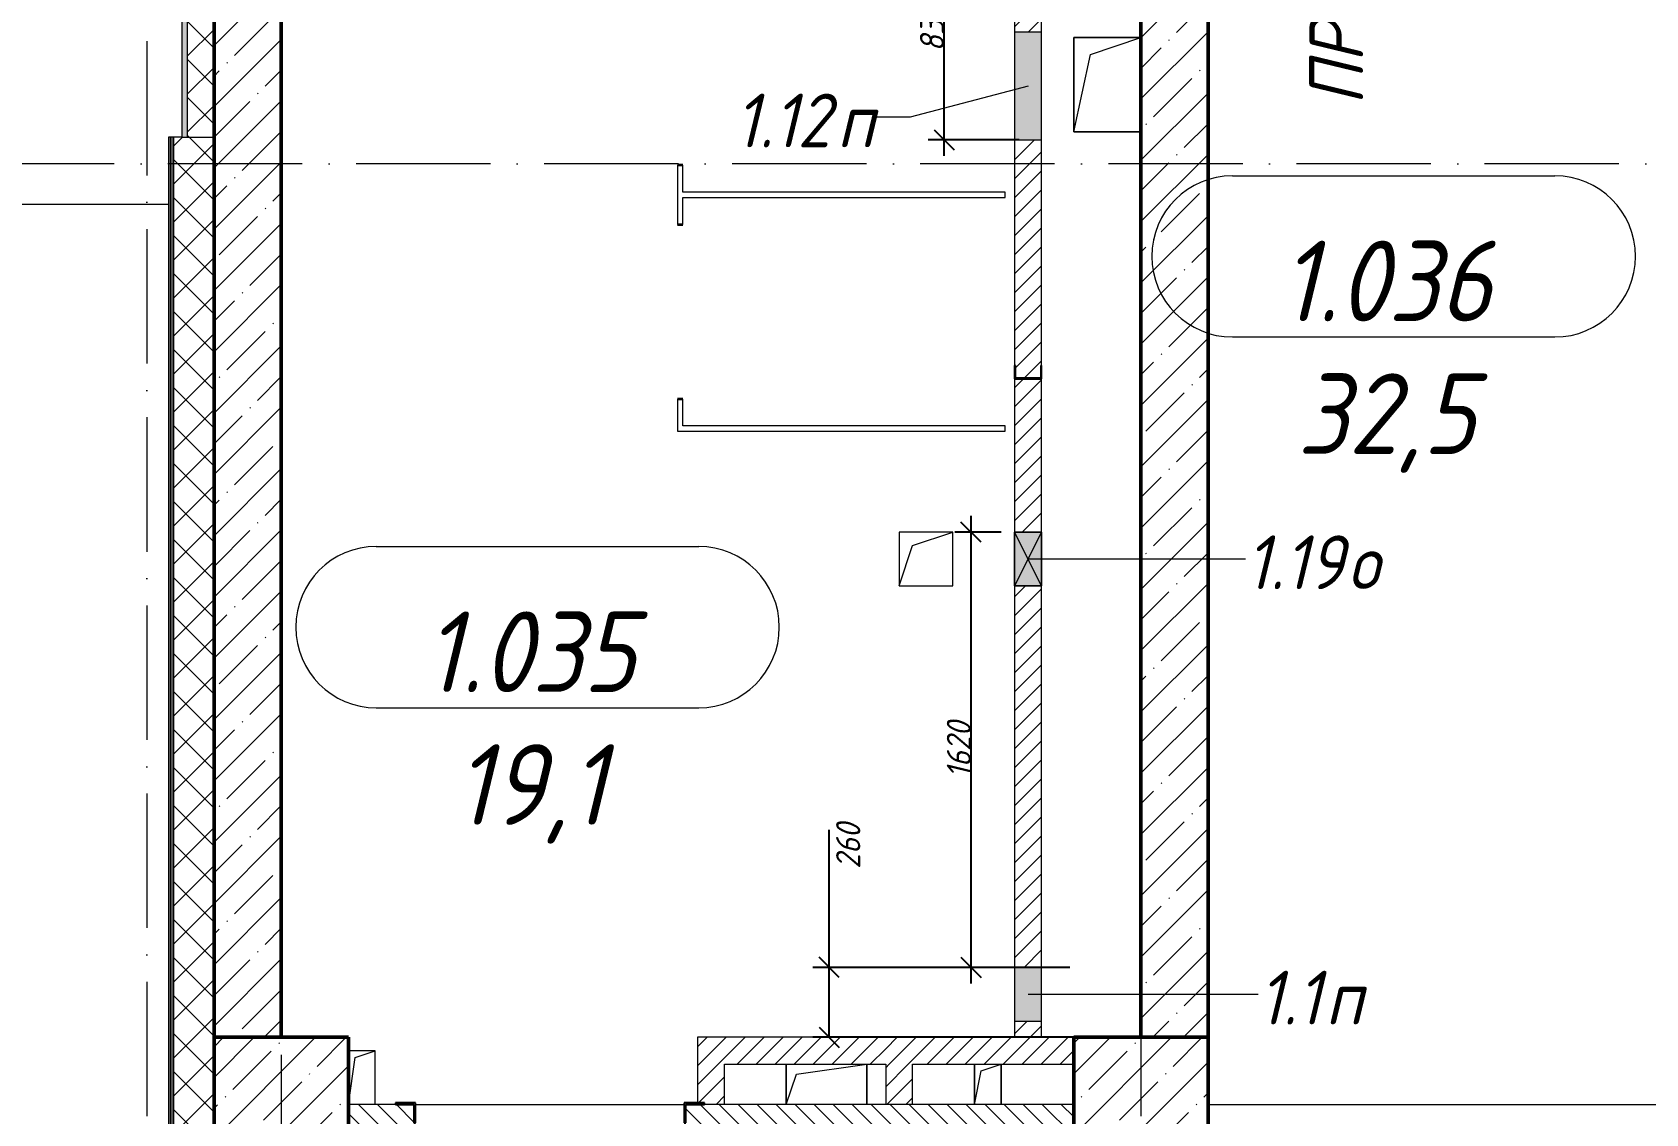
# Model space of a CAD drawing. Header units: millimetres. Extents: x -401725 to 250493, y 305116 to 802890.
# Drawn here: x -113942 to -107936, y 514412 to 518437 of the extents above; entities that cross this region are included whole.
import ezdxf

# ---------------------------------------------------------------- set-up
doc = ezdxf.new("R2010")
doc.units = ezdxf.units.MM
doc.linetypes.add('50_200_ШТРИХ_1Т_ш5_п1_п1_', pattern=[700, 500, -100, 0, -100])
for name, color, linetype, lineweight in [('A-____-____-DIMS', 7, 'Continuous', 9), ('A-DETL-GENF-OTLN', 7, 'Continuous', 9), ('A-DOOR-OPNG-MCUT', 7, 'Continuous', 35), ('A-FLOR-____-OTLN', 7, 'Continuous', 9), ('A-GENM-____-IDEN', 7, 'Continuous', 9), ('A-GENM-____-MCUT', 7, 'Continuous', 25), ('A-GENM-____-OTLN', 7, 'Continuous', 9), ('A-GENM-____-OTLN-1', 7, 'Continuous', 25), ('A-GLAZ-____-IDEN', 7, 'Continuous', 9), ('A-GLAZ-____-OTLN', 7, 'Continuous', 9), ('A-WALL-____-MCUT', 7, 'Continuous', 13), ('A-WALL-____-MCUT-1', 7, 'Continuous', 9), ('A-WALL-____-MCUT-2', 7, 'Continuous', 50), ('A-WALL-____-OTLN', 7, 'Continuous', 9), ('A-WALL-____-PATT-1', 7, 'Continuous', 9), ('A-WALL-FNSH-MCUT-1', 7, 'Continuous', 9), ('S-COLS-____-MCUT', 7, 'Continuous', 50), ('S-COLS-____-OTLN', 7, 'Continuous', 9), ('S-GRID-____-OTLN-1', 7, '50_200_ШТРИХ_1Т_ш5_п1_п1_', 9)]:
    doc.layers.add(name, color=color, linetype=linetype, lineweight=lineweight)
for name, color, linetype, lineweight, true_color in [('A-AREA-IDEN-1', 7, 'Continuous', 9, 0x000000), ('A-DOOR-____-OTLN-1', 7, 'Continuous', 9, 0xffffff), ('A-WALL-____-PATT-2', 7, 'Continuous', 9, 0x787878)]:
    doc.layers.add(name, color=color, linetype=linetype, lineweight=lineweight, true_color=true_color)
doc.styles.add('ISOCPEUR_I', font='isocpeui.ttf', dxfattribs={"width": 0.9, "height": 2.5})
doc.styles.add('ISOCPEUR_I_11', font='isocpeui.ttf', dxfattribs={"width": 0.9, "height": 200})
doc.styles.add('ISOCPEUR_I_7', font='isocpeui.ttf', dxfattribs={"width": 0.9, "height": 90})
doc.dimstyles.new('ISO-1_8_0_9К_СРЕДНИЙ_Кладочные_1', dxfattribs={"dimscale": 304.8, "dimtxt": 89.638306, "dimasz": 0.246063, "dimexe": 0.19685, "dimexo": 0, "dimgap": 0, "dimtad": 1, "dimdec": 3, "dimrnd": 0.001, "dimdsep": 46, "dimtxsty": 'ISOCPEUR_I_7', "dimblk1": 'OBLIQUE', "dimblk2": 'OBLIQUE', "dimsah": 1, "dimcen": 0.09, "dimdle": 0.19685, "dimazin": 0, "dimtfac": 1, "dimtdec": 4, "dimtix": 1, "dimtmove": 0, "dimatfit": 3, "dimfxl": 1, "dimtvp": 1, "dimtolj": 1, "dimtzin": 0, "dimarcsym": 2})
doc.dimstyles.new('ISO-1_8_0_9К_СРЕДНИЙ_Кладочные_2', dxfattribs={"dimscale": 304.8, "dimtxt": 89.638306, "dimasz": 0.246063, "dimexe": 0.19685, "dimexo": 0, "dimgap": 0, "dimtad": 1, "dimdec": 3, "dimrnd": 0.001, "dimdsep": 46, "dimtxsty": 'ISOCPEUR_I_7', "dimblk1": 'OBLIQUE', "dimblk2": 'OBLIQUE', "dimsah": 1, "dimcen": 0.09, "dimdle": 0.19685, "dimazin": 0, "dimtfac": 1, "dimtdec": 4, "dimtix": 1, "dimtmove": 1, "dimatfit": 3, "dimfxl": 1, "dimtvp": 1, "dimtolj": 1, "dimtzin": 0, "dimarcsym": 2})
pattern_1 = [(45, (-176515.07, 459015.94), (-70.71068, 70.71068), []), (135, (-176515.07, 459015.94), (-70.71068, -70.71068), [])]
pattern_2 = [(45, (-176515.067, 459015.94), (-35.35534, 35.35534), [])]
pattern_3 = [(45, (-176515.07, 459015.94), (-114.04925, 114.04925), []), (45, (-176401.02, 459015.94), (-114.04925, 114.04925), [201.612, -40.322, 3.353, -36.97])]

# ---------------------------------------------------------------- blocks, each defined once
blk = doc.blocks.new('BSC_Колонна _Прямоугольная - 500х500-V24-АР1_План отверстий 1 этажа в осях 1-64_Ю-ЯЯ')
at = {"layer": 'S-COLS-____-OTLN'}
h = blk.add_hatch(dxfattribs=at)
h.set_pattern_fill('FP_30', color=256, style=0, pattern_type=2)
h.set_pattern_definition([(45, (-63500, -55431.04), (-114.04925, 114.04925), []), (45, (-63385.95, -55431.04), (-114.04925, 114.04925), [201.613, -40.323, 3.353, -36.97])])
h.paths.add_polyline_path([(-250, -250), (250, -250), (250, 250), (-250, 250), (-250, 178.3)], flags=0)
at = {"layer": 'S-COLS-____-MCUT'}
for p, q in [((250, 250), (-250, 250)), ((-250, 250), (-250, -250)), ((250, -250), (250, 250)), ((-250, -250), (250, -250))]:
    blk.add_line(p, q, dxfattribs=at)
blk = doc.blocks.new('BSC_Колонна _Прямоугольная - 500х500-V65-АР1_План отверстий 1 этажа в осях 1-64_Ю-ЯЯ')
at = {"layer": 'S-COLS-____-OTLN'}
h = blk.add_hatch(dxfattribs=at)
h.set_pattern_fill('FP_73', color=256, style=0, pattern_type=2)
h.set_pattern_definition([(45, (-66700, -55431.04), (-114.04925, 114.04925), []), (45, (-66585.95, -55431.04), (-114.04925, 114.04925), [201.613, -40.323, 3.353, -36.97])])
h.paths.add_polyline_path([(-250, -250), (250, -250), (250, 250), (-250, 250), (-250, 178.3)], flags=0)
at = {"layer": 'S-COLS-____-MCUT'}
for p, q in [((250, 250), (-250, 250)), ((-250, 250), (-250, -250)), ((250, -250), (250, 250)), ((-250, -250), (250, -250))]:
    blk.add_line(p, q, dxfattribs=at)
blk = doc.blocks.new('DOR_ДУ_распашная__1Ст_Прямоугольная_ШЕР - Вн_650х2100h_Кабинки С_у-18405741-АР1_План отверстий 1 этажа в осях 1-64_Ю-ЯЯ')
at = {"layer": 'A-DOOR-OPNG-MCUT'}
for p, q in [((-325, -10), (-325, 10)), ((325, 10), (325, -10))]:
    blk.add_line(p, q, dxfattribs=at)
blk = doc.blocks.new('Фахверк_СКБ_Уголок - 250_2700-27497298-АР1_План отверстий 1 этажа в осях 1-64_Ю-ЯЯ')
at = {"layer": 'A-GENM-____-MCUT'}
for p, q in [((200, 181), (125, 181)), ((125, 181), (125, 106)), ((200, 175), (200, 181)), ((131, 106), (131, 175)), ((131, 175), (200, 175)), ((125, 106), (131, 106)), ((131, -6), (125, -6)), ((125, -6), (125, -81)), ((131, -75), (131, -6)), ((125, -81), (200, -81)), ((200, -75), (131, -75)), ((200, -81), (200, -75))]:
    blk.add_line(p, q, dxfattribs=at)
blk = doc.blocks.new('154_Фахверк_СКБ_Швеллер - Тип_100_4010-27789772-АР1_План отверстий 1 этажа в осях 1-64_Ю-ЯЯ')
at = {"layer": 'A-GENM-____-MCUT'}
for p, q in [((175, 50), (125, 50)), ((125, 50), (125, -50)), ((128, 47), (175, 47)), ((128, -47), (128, 47)), ((175, 47), (175, 50)), ((125, -50), (175, -50)), ((175, -47), (128, -47)), ((175, -50), (175, -47))]:
    blk.add_line(p, q, dxfattribs=at)
blk = doc.blocks.new('AR_Отверстие Ниша - Лючок-32402704-АР1_План отверстий 1 этажа в осях 1-64_Ю-ЯЯ')
at = {"layer": 'A-GLAZ-____-OTLN'}
blk.add_hatch(color=256, dxfattribs=at).paths.add_polyline_path([(100, -50), (100, 50), (-100, 50), (-100, -50)], flags=0)
for p, q in [((100, 50), (-100, 50)), ((-100, 50), (-100, -50)), ((100, -50), (100, 50)), ((-100, -50), (100, -50))]:
    blk.add_line(p, q, dxfattribs=at)
blk = doc.blocks.new('AR_Отверстие Ниша - Лючок-32402300-АР1_План отверстий 1 этажа в осях 1-64_Ю-ЯЯ')
at = {"layer": 'A-GLAZ-____-OTLN'}
blk.add_hatch(color=256, dxfattribs=at).paths.add_polyline_path([(200, -50), (200, 50), (-200, 50), (-200, -50)], flags=0)
for p, q in [((200, 50), (-200, 50)), ((-200, 50), (-200, -50)), ((200, -50), (200, 50)), ((-200, -50), (200, -50))]:
    blk.add_line(p, q, dxfattribs=at)
blk = doc.blocks.new('AR_Отверстие прямоугольное _в стене_ - AR_Отверстие прямоугольное _в стене__ВК-32401327-АР1_План отверстий 1 этажа в осях 1-64_Ю-ЯЯ')
at = {"layer": 'A-GLAZ-____-OTLN'}
blk.add_hatch(color=256, dxfattribs=at).paths.add_polyline_path([(100, 50), (-100, 50), (-100, -50), (100, -50)], flags=0)
at = {"layer": 'A-DETL-GENF-OTLN'}
for p, q in [((-100, -50), (-100, 50)), ((-100, 50), (100, 50)), ((100, 50), (-100, -50)), ((-100, 50), (100, -50)), ((100, 50), (-100, 50)), ((-100, 50), (-100, -50)), ((100, 50), (100, -50)), ((100, -50), (100, 50)), ((100, -50), (-100, -50)), ((-100, -50), (100, -50))]:
    blk.add_line(p, q, dxfattribs=at)
blk = doc.blocks.new('AR_Отверстие прямоугольное _в плите_ - AR_Отверстие прямоугольное _в плите_-30459243-АР1_План отверстий 1 этажа в осях 1-64_Ю-ЯЯ')
at = {"layer": 'A-GENM-____-OTLN'}
for p, q in [((125, 175), (-125, 175)), ((-125, 175), (-125, -175)), ((-62.5, 112.5), (125, 175)), ((-125, -175), (-62.5, 112.5)), ((-125, -175), (125, -175))]:
    blk.add_line(p, q, dxfattribs=at)
blk = doc.blocks.new('AR_Отверстие прямоугольное _в плите_ - AR_Отверстие прямоугольное _в плите_-30459597-АР1_План отверстий 1 этажа в осях 1-64_Ю-ЯЯ')
at = {"layer": 'A-GENM-____-OTLN'}
for p, q in [((100, 100), (-100, 100)), ((-100, 100), (-100, -100)), ((-50, 50), (100, 100)), ((100, -100), (100, 100)), ((-100, -100), (-50, 50)), ((-100, -100), (100, -100))]:
    blk.add_line(p, q, dxfattribs=at)
blk = doc.blocks.new('AR_Отверстие прямоугольное _в плите_ - AR_Отверстие прямоугольное _в плите_-30459920-АР1_План отверстий 1 этажа в осях 1-64_Ю-ЯЯ')
at = {"layer": 'A-GENM-____-OTLN'}
for p, q in [((-50, 75), (-50, -75)), ((-25, 50), (50, 75)), ((50, -75), (50, 75)), ((-50, -75), (-25, 50))]:
    blk.add_line(p, q, dxfattribs=at)
blk = doc.blocks.new('AR_Отверстие прямоугольное _в плите_ - AR_Отверстие прямоугольное _в плите_-V202-АР1_План отверстий 1 этажа в осях 1-64_Ю-ЯЯ')
at = {"layer": 'A-GENM-____-OTLN'}
for p, q in [((-150, 75), (-150, -75)), ((-112.5, 37.5), (150, 75)), ((150, -75), (150, 75)), ((-150, -75), (-112.5, 37.5))]:
    blk.add_line(p, q, dxfattribs=at)
blk = doc.blocks.new('AR_Отверстие прямоугольное _в плите_ - AR_Отверстие прямоугольное _в плите_-30511940-АР1_План отверстий 1 этажа в осях 1-64_Ю-ЯЯ')
at = {"layer": 'A-GENM-____-OTLN'}
for p, q in [((50, 100), (-50, 100)), ((-50, -100), (-25, 75)), ((-25, 75), (50, 100)), ((50, -100), (50, 100))]:
    blk.add_line(p, q, dxfattribs=at)
blk = doc.blocks.new('_Oblique')
at = {"color": 0, "linetype": 'ByBlock', "lineweight": -2}
blk.add_line((-0.5, -0.5), (0.5, 0.5), dxfattribs=at)
blk = doc.blocks.new('*D13581')
at = {"layer": 'A-____-____-DIMS', "color": 0, "lineweight": -2, "transparency": 16777216}
for p, q in [((-110547.6, 517977), (-110547.6, 518927)), ((-110267.6, 518867), (-110607.6, 518867)), ((-110268.9, 518037), (-110607.6, 518037))]:
    blk.add_line(p, q, dxfattribs=at)
at = {"layer": 'Defpoints', "color": 0, "transparency": 16777216}
for p in [(-110547.6, 518867), (-110267.6, 518867), (-110268.9, 518037)]:
    blk.add_point(p, dxfattribs=at)
at = {"layer": 'A-____-____-DIMS', "color": 0, "lineweight": -2, "transparency": 16777216, "xscale": 75, "yscale": 75, "zscale": 75}
for p, rotation in [((-110547.6, 518867), 90), ((-110547.6, 518037), 270)]:
    blk.add_blockref('_Oblique', p, dxfattribs=dict(at, rotation=rotation))
at = {"layer": 'A-____-____-DIMS', "color": 0, "transparency": 16777216, "insert": (-110592.6, 518452), "char_height": 90, "width": 409.578, "attachment_point": 5, "rotation": 90, "style": 'ISOCPEUR_I_7'}
blk.add_mtext('\\A1;830', dxfattribs=at)
blk = doc.blocks.new('*D13583')
at = {"layer": 'A-____-____-DIMS', "color": 0, "lineweight": -2, "transparency": 16777216}
for p, q in [((-110447.6, 516637), (-110447.6, 514897)), ((-110335.1, 516577), (-110507.6, 516577)), ((-110080.1, 514957), (-110507.6, 514957))]:
    blk.add_line(p, q, dxfattribs=at)
at = {"layer": 'Defpoints', "color": 0, "transparency": 16777216}
for p in [(-110335.1, 516577), (-110447.6, 514957), (-110080.1, 514957)]:
    blk.add_point(p, dxfattribs=at)
at = {"layer": 'A-____-____-DIMS', "color": 0, "lineweight": -2, "transparency": 16777216, "xscale": 75, "yscale": 75, "zscale": 75}
for p, rotation in [((-110447.6, 516577), 90), ((-110447.6, 514957), 270)]:
    blk.add_blockref('_Oblique', p, dxfattribs=dict(at, rotation=rotation))
at = {"layer": 'A-____-____-DIMS', "color": 0, "transparency": 16777216, "insert": (-110492.6, 515767), "char_height": 90, "width": 504.733, "attachment_point": 5, "rotation": 90, "style": 'ISOCPEUR_I_7'}
blk.add_mtext('\\A1;1620', dxfattribs=at)
blk = doc.blocks.new('*D13584')
at = {"layer": 'A-____-____-DIMS', "color": 0, "lineweight": -2, "transparency": 16777216}
for p, q in [((-110975.7, 514957), (-110975.7, 515468.7)), ((-110975.7, 514697), (-110975.7, 515017)), ((-110080.1, 514957), (-111035.7, 514957)), ((-110065.1, 514697), (-111035.7, 514697))]:
    blk.add_line(p, q, dxfattribs=at)
at = {"layer": 'Defpoints', "color": 0, "transparency": 16777216}
for p in [(-110080.1, 514957), (-110975.7, 514697), (-110065.1, 514697)]:
    blk.add_point(p, dxfattribs=at)
at = {"layer": 'A-____-____-DIMS', "color": 0, "lineweight": -2, "transparency": 16777216, "xscale": 75, "yscale": 75, "zscale": 75}
for p, rotation in [((-110975.7, 514957), 90), ((-110975.7, 514697), 270)]:
    blk.add_blockref('_Oblique', p, dxfattribs=dict(at, rotation=rotation))
at = {"layer": 'A-____-____-DIMS', "color": 0, "transparency": 16777216, "insert": (-110949.6, 515323.9), "char_height": 90, "width": 409.578, "attachment_point": 1, "rotation": 90, "line_spacing_factor": 1.149209, "style": 'ISOCPEUR_I_7'}
blk.add_mtext('\\A1;260', dxfattribs=at)
blk = doc.blocks.new('AAR_СКБ_Марка_помещения_1_5 ммп - Номер _ Площадь-27962135-АИ_План этажа_Стены_1')
at = {"layer": 'A-AREA-IDEN-1'}
for p, q in [((-2.987, 3), (3.013, 3)), ((-2.987, 0), (3.013, 0))]:
    blk.add_line(p, q, dxfattribs=at)
for centre, start, end in [((-2.987, 1.5), 90, 270), ((3.013, 1.5), 270, 90)]:
    blk.add_arc(centre, 1.5, start, end, dxfattribs=at)

msp = doc.modelspace()

# ---------------------------------------------------------------- hatches: boundary and pattern name
at = {"layer": 'A-WALL-____-PATT-1'}
h = msp.add_hatch(dxfattribs=at)
h.set_pattern_fill('FP_13', color=256, style=0, pattern_type=2)
h.set_pattern_definition(pattern_3)
h.paths.add_polyline_path([(-109815.0675, 514696.983), (-109565.0675, 514696.983), (-109565.0675, 522196.983), (-109815.0675, 522196.983), (-109815.0675, 516239.7989)], flags=0)
h = msp.add_hatch(dxfattribs=at)
h.set_pattern_fill('FP_1', color=256, style=0, pattern_type=2)
h.set_pattern_definition(pattern_1)
h.paths.add_polyline_path([(-113365.0675, 518046.983), (-113265.0675, 518046.983), (-113265.0675, 521996.983), (-113365.0675, 521996.983), (-113365.0675, 519468.7691)], flags=0)
h = msp.add_hatch(dxfattribs=at)
h.set_pattern_fill('FP_5', color=256, style=0, pattern_type=2)
h.set_pattern_definition(pattern_2)
h.paths.add_polyline_path([(-110285.0675, 514696.983), (-110185.0675, 514696.983), (-110185.0675, 514756.983), (-110285.0675, 514756.983)], flags=0)
h.paths.add_polyline_path([(-110185.0675, 514956.983), (-110185.0675, 516376.983), (-110285.0675, 516376.983), (-110285.0675, 514956.983), (-110190.3736, 514956.983)], flags=0)
h.paths.add_polyline_path([(-110185.0675, 516576.983), (-110185.0675, 517146.983), (-110285.0675, 517146.983), (-110285.0675, 516576.983), (-110188.0675, 516576.983)], flags=0)
h.paths.add_polyline_path([(-110282.0675, 517149.983), (-110188.0675, 517149.983), (-110188.0675, 517196.983), (-110185.0675, 517196.983), (-110185.0675, 518036.983), (-110285.0675, 518036.983), (-110285.0675, 517196.983), (-110282.0675, 517196.983)], flags=0)
h.paths.add_polyline_path([(-110261.394, 518436.983), (-110185.0675, 518436.983), (-110185.0675, 518866.983), (-110285.0675, 518866.983), (-110285.0675, 518436.983)], flags=0)
h.paths.add_polyline_path([(-110185.0675, 519366.983), (-110185.0675, 521581.983), (-110285.0675, 521581.983), (-110285.0675, 519366.983), (-110280.3736, 519366.983)], flags=0)
h.paths.add_polyline_path([(-110185.0675, 521881.983), (-110185.0675, 521996.983), (-110285.0675, 521996.983), (-110285.0675, 521881.983), (-110189.8591, 521881.983)], flags=0)
h = msp.add_hatch(dxfattribs=at)
h.set_pattern_fill('FP_13', color=256, style=0, pattern_type=2)
h.set_pattern_definition(pattern_3)
h.paths.add_polyline_path([(-113015.0675, 514696.983), (-113015.0675, 521246.983), (-113265.0675, 521246.983), (-113265.0675, 514696.983)], flags=0)
h.paths.add_polyline_path([(-113223.4008, 521496.983), (-113015.0675, 521496.983), (-113015.0675, 521696.983), (-113265.0675, 521696.983), (-113265.0675, 521496.983)], flags=0)
h = msp.add_hatch(dxfattribs=at)
h.set_pattern_fill('FP_1', color=256, style=0, pattern_type=2)
h.set_pattern_definition(pattern_1)
h.paths.add_polyline_path([(-113415.0675, 514196.983), (-113265.0675, 514196.983), (-113265.0675, 518046.983), (-113415.0675, 518046.983), (-113415.0675, 514625.3138)], flags=0)
h = msp.add_hatch(dxfattribs=at)
h.set_pattern_fill('FP_5', color=256, style=0, pattern_type=2)
h.set_pattern_definition(pattern_2)
h.paths.add_polyline_path([(-111132.9515, 514596.983), (-110765.0675, 514596.983), (-110765.0675, 514696.983), (-111465.0675, 514696.983), (-111465.0675, 514596.983), (-111365.0675, 514596.983)], flags=0)
h = msp.add_hatch(dxfattribs=at)
h.set_pattern_fill('FP_5', color=256, style=0, pattern_type=2)
h.set_pattern_definition(pattern_2)
h.paths.add_polyline_path([(-110765.0675, 514596.983), (-110065.0675, 514596.983), (-110065.0675, 514696.983), (-110765.0675, 514696.983), (-110765.0675, 514625.3138)], flags=0)
h = msp.add_hatch(dxfattribs=at)
h.set_pattern_fill('FP_5', color=256, style=0, pattern_type=2)
h.set_pattern_definition(pattern_2)
h.paths.add_polyline_path([(-111365.0675, 514446.983), (-111365.0675, 514596.983), (-111465.0675, 514596.983), (-111465.0675, 514452.983), (-111440.0675, 514452.983), (-111440.0675, 514446.983)], flags=0)
h = msp.add_hatch(dxfattribs=at)
h.set_pattern_fill('FP_5', color=256, style=0, pattern_type=2)
h.set_pattern_definition(pattern_2)
h.paths.add_polyline_path([(-110665.0675, 514446.983), (-110665.0675, 514596.983), (-110765.0675, 514596.983), (-110765.0675, 514446.983)], flags=0)
h = msp.add_hatch(dxfattribs=at)
h.set_pattern_fill('FP_6', color=256, style=0, pattern_type=2)
h.set_pattern_definition([(135, (-176515.067, 459015.94), (-35.35534, -35.35534), [])])
h.paths.add_polyline_path([(-110065.0675, 514196.983), (-110065.0675, 514446.983), (-111509.0675, 514446.983), (-111509.0675, 514377.983), (-111515.0675, 514377.983), (-111515.0675, 514265.983), (-111509.0675, 514265.983), (-111509.0675, 514196.983), (-111132.9515, 514196.983)], flags=0)
h.paths.add_polyline_path([(-112521.0675, 514196.983), (-112521.0675, 514265.983), (-112515.0675, 514265.983), (-112515.0675, 514377.983), (-112521.0675, 514377.983), (-112521.0675, 514446.983), (-112765.0675, 514446.983), (-112765.0675, 514196.983), (-112590.0675, 514196.983)], flags=0)
at = {"layer": 'A-WALL-____-PATT-2'}
h = msp.add_hatch(dxfattribs=at)
h.set_pattern_fill('FP_185', color=256, style=0, pattern_type=2)
h.set_pattern_definition([(0, (-176515.067, 459015.94), (81.28, 20.32), [3.353, -57.607, 3.353, -57.607, -325.12]), (0, (-176515.067, 459015.94), (81.28, 20.32), [-121.92, 3.353, -118.567, 3.353, -57.607, -142.24]), (0, (-176515.067, 459015.94), (81.28, 20.32), [-304.8, 3.353, -37.287, 3.353, -98.247]), (120, (-176484.587, 459026.1), (-58.237636, 60.230545), [3.353, -57.607, 3.353, -57.607, -325.12]), (120, (-176484.587, 459026.1), (-58.237636, 60.230545), [-121.92, 3.353, -118.567, 3.353, -57.607, -142.24]), (120, (-176484.587, 459026.1), (-58.237636, 60.230545), [-304.8, 3.353, -37.287, 3.353, -98.247]), (240, (-176474.427, 459066.74), (-23.042364, -80.550545), [3.353, -57.607, 3.353, -57.607, -325.12]), (240, (-176474.427, 459066.74), (-23.042364, -80.550545), [-121.92, 3.353, -118.567, 3.353, -57.607, -142.24]), (240, (-176474.427, 459066.74), (-23.042364, -80.550545), [-304.8, 3.353, -37.287, 3.353, -98.247])])
h.paths.add_polyline_path([(-113365.0675, 518046.983), (-113365.0675, 521996.983), (-113385.0675, 521996.983), (-113385.0675, 518046.983)], flags=0)

# ---------------------------------------------------------------- linework, layer by layer
at = {"layer": 'A-FLOR-____-OTLN'}
for p, q in [((-110065.0675, 518416.983), (-109815.0675, 518416.983)), ((-110065.0675, 518066.983), (-110065.0675, 518416.983)), ((-109815.0675, 518066.983), (-110065.0675, 518066.983)), ((-115995.0675, 517796.983), (-113435.0675, 517796.983)), ((-111135.0675, 514446.983), (-111135.0675, 514596.983)), ((-110835.0675, 514596.983), (-110835.0675, 514446.983)), ((-110435.0675, 514446.983), (-110435.0675, 514596.983)), ((-110335.0675, 514596.983), (-110335.0675, 514446.983))]:
    msp.add_line(p, q, dxfattribs=at)
at = {"layer": 'A-GLAZ-____-IDEN'}
for p, q in [((-110235.0675, 518236.983), (-110674.3695, 518121.1211)), ((-110674.3695, 518121.1211), (-110803.0675, 518121.1211)), ((-110235.0675, 516476.983), (-109425.9463, 516477.0571)), ((-110235.0675, 514856.983), (-109378.2463, 514856.983))]:
    msp.add_line(p, q, dxfattribs=at)
at = {"layer": 'A-WALL-____-MCUT'}
for p, q in [((-113365.0675, 521996.983), (-113365.0675, 518046.983)), ((-113365.0675, 518046.983), (-113265.0675, 518046.983)), ((-112590.0675, 514446.983), (-112765.0675, 514446.983)), ((-110065.0675, 514446.983), (-111440.0675, 514446.983))]:
    msp.add_line(p, q, dxfattribs=at)
at = {"layer": 'A-WALL-____-MCUT-1'}
for p, q in [((-113427.0675, 514196.983), (-113427.0675, 518046.983)), ((-113421.0675, 514196.983), (-113421.0675, 518046.983)), ((-113385.0675, 518046.983), (-113415.0675, 518046.983))]:
    msp.add_line(p, q, dxfattribs=at)
at = {"layer": 'A-WALL-____-MCUT-2'}
for p, q in [((-109815.0675, 522196.983), (-109815.0675, 514696.983)), ((-109565.0675, 514696.983), (-109565.0675, 521946.983)), ((-113265.0675, 521246.983), (-113265.0675, 514696.983)), ((-113015.0675, 514696.983), (-113015.0675, 521246.983))]:
    msp.add_line(p, q, dxfattribs=at)
at = {"layer": 'A-WALL-____-OTLN'}
for p, q in [((-112515.0675, 514446.983), (-111515.0675, 514446.983)), ((-109565.0675, 514446.983), (-107465.0675, 514446.983))]:
    msp.add_line(p, q, dxfattribs=at)
at = {"layer": 'A-WALL-FNSH-MCUT-1'}
for p, q in [((-113385.0675, 521996.983), (-113385.0675, 518046.983)), ((-110285.0675, 518866.983), (-110285.0675, 518436.983)), ((-110185.0675, 518436.983), (-110185.0675, 518866.983)), ((-113435.0675, 518046.983), (-113435.0675, 514196.983)), ((-113415.0675, 518046.983), (-113435.0675, 518046.983)), ((-113415.0675, 514196.983), (-113415.0675, 518046.983)), ((-113385.0675, 518046.983), (-113365.0675, 518046.983)), ((-110285.0675, 518036.983), (-110285.0675, 517196.983)), ((-110185.0675, 517196.983), (-110185.0675, 518036.983)), ((-111540.0675, 517941.983), (-111540.0675, 517721.983)), ((-111520.0675, 517841.983), (-111520.0675, 517941.983)), ((-110320.0675, 517841.983), (-111520.0675, 517841.983)), ((-111520.0675, 517721.983), (-111520.0675, 517821.983)), ((-111520.0675, 517821.983), (-110320.0675, 517821.983)), ((-110320.0675, 517821.983), (-110320.0675, 517841.983)), ((-110285.0675, 517146.983), (-110285.0675, 516576.983)), ((-110185.0675, 516576.983), (-110185.0675, 517146.983)), ((-111540.0675, 517071.983), (-111540.0675, 516951.983)), ((-111520.0675, 516971.983), (-111520.0675, 517071.983)), ((-111540.0675, 516951.983), (-110320.0675, 516951.983)), ((-110320.0675, 516971.983), (-111520.0675, 516971.983)), ((-110320.0675, 516951.983), (-110320.0675, 516971.983)), ((-110285.0675, 516376.983), (-110285.0675, 514956.983)), ((-110185.0675, 514956.983), (-110185.0675, 516376.983)), ((-110285.0675, 514756.983), (-110285.0675, 514696.983)), ((-110185.0675, 514696.983), (-110185.0675, 514756.983)), ((-110285.0675, 514696.983), (-111465.0675, 514696.983)), ((-111465.0675, 514696.983), (-111465.0675, 514452.983)), ((-110065.0675, 514696.983), (-110185.0675, 514696.983)), ((-111365.0675, 514596.983), (-110765.0675, 514596.983)), ((-111365.0675, 514446.983), (-111365.0675, 514596.983)), ((-110765.0675, 514596.983), (-110765.0675, 514446.983)), ((-110665.0675, 514596.983), (-110065.0675, 514596.983)), ((-110665.0675, 514446.983), (-110665.0675, 514596.983))]:
    msp.add_line(p, q, dxfattribs=at)
at = {"layer": 'S-GRID-____-OTLN-1'}
for p, q in [((-113515.0675, 549908.7924), (-113515.0675, 511907.5288)), ((-109815.0675, 549908.7924), (-109815.0675, 511907.5288)), ((-113015.0675, 549637.1778), (-113015.0675, 512074.537)), ((-101035.027, 517946.983), (-181183.8377, 517946.983))]:
    msp.add_line(p, q, dxfattribs=at)

# ---------------------------------------------------------------- block references
at = {"layer": 'A-AREA-IDEN-1', "xscale": 199.9999999999999, "yscale": 199.9999999999999, "zscale": 199.9999999999999}
for p in [(-108877.1427, 517303.0875), (-112063.6386, 515923.2103)]:
    msp.add_blockref('AAR_СКБ_Марка_помещения_1_5 ммп - Номер _ Площадь-27962135-АИ_План этажа_Стены_1', p, dxfattribs=at)
at = {"layer": 'A-DOOR-____-OTLN-1', "rotation": 270}
for p in [(-111530.0675, 518266.983), (-111530.0675, 517396.983)]:
    msp.add_blockref('DOR_ДУ_распашная__1Ст_Прямоугольная_ШЕР - Вн_650х2100h_Кабинки С_у-18405741-АР1_План отверстий 1 этажа в осях 1-64_Ю-ЯЯ', p, dxfattribs=at)
at = {"layer": 'A-GENM-____-OTLN'}
for name, p in [('AR_Отверстие прямоугольное _в плите_ - AR_Отверстие прямоугольное _в плите_-30459243-АР1_План отверстий 1 этажа в осях 1-64_Ю-ЯЯ', (-109940.0675, 518241.983)), ('AR_Отверстие прямоугольное _в плите_ - AR_Отверстие прямоугольное _в плите_-30459597-АР1_План отверстий 1 этажа в осях 1-64_Ю-ЯЯ', (-110615.0675, 516476.7761)), ('AR_Отверстие прямоугольное _в плите_ - AR_Отверстие прямоугольное _в плите_-30511940-АР1_План отверстий 1 этажа в осях 1-64_Ю-ЯЯ', (-112715.0675, 514546.983)), ('AR_Отверстие прямоугольное _в плите_ - AR_Отверстие прямоугольное _в плите_-V202-АР1_План отверстий 1 этажа в осях 1-64_Ю-ЯЯ', (-110985.0675, 514521.983)), ('AR_Отверстие прямоугольное _в плите_ - AR_Отверстие прямоугольное _в плите_-30459920-АР1_План отверстий 1 этажа в осях 1-64_Ю-ЯЯ', (-110385.0675, 514521.983))]:
    msp.add_blockref(name, p, dxfattribs=at)
at = {"layer": 'A-GENM-____-OTLN-1'}
for name, p, rotation in [('154_Фахверк_СКБ_Швеллер - Тип_100_4010-27789772-АР1_План отверстий 1 этажа в осях 1-64_Ю-ЯЯ', (-110235.0675, 517021.983), 90.00000000000007), ('Фахверк_СКБ_Уголок - 250_2700-27497298-АР1_План отверстий 1 этажа в осях 1-64_Ю-ЯЯ', (-112390.0675, 514371.983), 180)]:
    msp.add_blockref(name, p, dxfattribs=dict(at, rotation=rotation))
msp.add_blockref('Фахверк_СКБ_Уголок - 250_2700-27497298-АР1_План отверстий 1 этажа в осях 1-64_Ю-ЯЯ', (-111640.0675, 514271.983), dxfattribs=at)
at = {"layer": 'A-GLAZ-____-OTLN', "rotation": 270.0000000000001}
for name, p in [('AR_Отверстие Ниша - Лючок-32402300-АР1_План отверстий 1 этажа в осях 1-64_Ю-ЯЯ', (-110235.0675, 518236.983)), ('AR_Отверстие прямоугольное _в стене_ - AR_Отверстие прямоугольное _в стене__ВК-32401327-АР1_План отверстий 1 этажа в осях 1-64_Ю-ЯЯ', (-110235.0675, 516476.983)), ('AR_Отверстие Ниша - Лючок-32402704-АР1_План отверстий 1 этажа в осях 1-64_Ю-ЯЯ', (-110235.0675, 514856.983))]:
    msp.add_blockref(name, p, dxfattribs=at)
at = {"layer": 'S-COLS-____-OTLN'}
for name, p in [('BSC_Колонна _Прямоугольная - 500х500-V24-АР1_План отверстий 1 этажа в осях 1-64_Ю-ЯЯ', (-113015.0675, 514446.983)), ('BSC_Колонна _Прямоугольная - 500х500-V65-АР1_План отверстий 1 этажа в осях 1-64_Ю-ЯЯ', (-109815.0675, 514446.983))]:
    msp.add_blockref(name, p, dxfattribs=at)

# ---------------------------------------------------------------- texts
at = {"layer": 'A-AREA-IDEN-1', "char_height": 300, "attachment_point": 8, "line_spacing_factor": 1.139951, "style": 'ISOCPEUR_I'}
for s, insert, width in [('\\pxqc,t8.46667,16.93333,25.4,33.86667,42.33333,50.8,59.26667,67.73333,76.2,84.66667,93.13333,101.6,110.06667,118.53333,127,135.46667,143.93333,152.4,160.86667,169.33333,177.8,186.26667,194.73333,203.2,211.66667,220.13333,228.6,237.06667,245.53333,254,262.46667,270.93333;{1.036}', (-108902.5718, 517361.4174), 900), ('\\pxqc,t8.46667,16.93333,25.4,33.86667,42.33333,50.8,59.26667,67.73333,76.2,84.66667,93.13333,101.6,110.06667,118.53333,127,135.46667,143.93333,152.4,160.86667,169.33333,177.8,186.26667,194.73333,203.2,211.66667,220.13333,228.6,237.06667,245.53333,254,262.46667,270.93333;{32,5}', (-108901.5718, 516797.4694), 754), ('\\pxqc,t8.46667,16.93333,25.4,33.86667,42.33333,50.8,59.26667,67.73333,76.2,84.66667,93.13333,101.6,110.06667,118.53333,127,135.46667,143.93333,152.4,160.86667,169.33333,177.8,186.26667,194.73333,203.2,211.66667,220.13333,228.6,237.06667,245.53333,254,262.46667,270.93333;{1.035}', (-112089.0676, 515981.5401), 900), ('\\pxqc,t8.46667,16.93333,25.4,33.86667,42.33333,50.8,59.26667,67.73333,76.2,84.66667,93.13333,101.6,110.06667,118.53333,127,135.46667,143.93333,152.4,160.86667,169.33333,177.8,186.26667,194.73333,203.2,211.66667,220.13333,228.6,237.06667,245.53333,254,262.46667,270.93333;{19,1}', (-112088.0676, 515417.5922), 648)]:
    msp.add_mtext(s, dxfattribs=dict(at, insert=insert, width=width))
at = {"layer": 'A-GENM-____-IDEN', "insert": (-109187.8135, 518165.7212), "char_height": 200, "width": 562.784625, "attachment_point": 1, "rotation": 90, "style": 'ISOCPEUR_I_11'}
msp.add_mtext('ПРО', dxfattribs=at)
at = {"layer": 'A-GLAZ-____-IDEN', "char_height": 200, "attachment_point": 1, "style": 'ISOCPEUR_I_11'}
for s, insert, width in [('1.12', (-111327.4261, 518208.7357), 461.772), ('\\fISOCPEUR|b0|i1|c204|p34|;\\W.9;п', (-110946.4261, 518208.7357), 158.734125), ('1.19', (-109425.9463, 516564.6717), 461.772), ('\\fISOCPEUR|b0|i1|c204|p34|;\\W.9;о', (-109044.9463, 516564.6717), 158.734125), ('1.1', (-109378.2463, 514944.5975), 303.037875), ('\\fISOCPEUR|b0|i1|c204|p34|;\\W.9;п', (-109128.2151, 514944.5975), 158.734125)]:
    msp.add_mtext(s, dxfattribs=dict(at, insert=insert, width=width))

# ---------------------------------------------------------------- dimensions: what is measured, and where the dimension line sits
at = {"layer": 'A-____-____-DIMS'}
for base, p1, p2, override, picture, middle in [((-110547.5774, 518866.983), (-110268.9313, 518036.983), (-110267.6321, 518866.983), {"dimpost": '<>', "dimfxl": 830.001017}, '*D13581', (-110592.5774, 518451.983)), ((-110447.5774, 514956.983), (-110335.0675, 516576.983), (-110080.0761, 514956.983), {"dimpost": '<>', "dimfxl": 1639.945307}, '*D13583', (-110492.5774, 515766.983))]:
    dim = msp.add_linear_dim(base=base, p1=p1, p2=p2, angle=90, dimstyle='ISO-1_8_0_9К_СРЕДНИЙ_Кладочные_2', override=override, dxfattribs=at)
    dim.commit()
    dim.dimension.update_dxf_attribs({"geometry": picture, "text_midpoint": middle})
dim = msp.add_linear_dim(base=(-110975.6529, 514696.983), p1=(-110080.0761, 514956.983), p2=(-110065.0675, 514696.983), angle=90, dimstyle='ISO-1_8_0_9К_СРЕДНИЙ_Кладочные_1', override={"dimpost": '<>', "dimfxl": 260.432829}, dxfattribs=at)
dim.commit()
dim.dimension.update_dxf_attribs({"geometry": '*D13584', "text_midpoint": (-110889.621, 515468.6863), "dimtype": 160, "text_rotation": 90})

doc.saveas('drawing.dxf')
